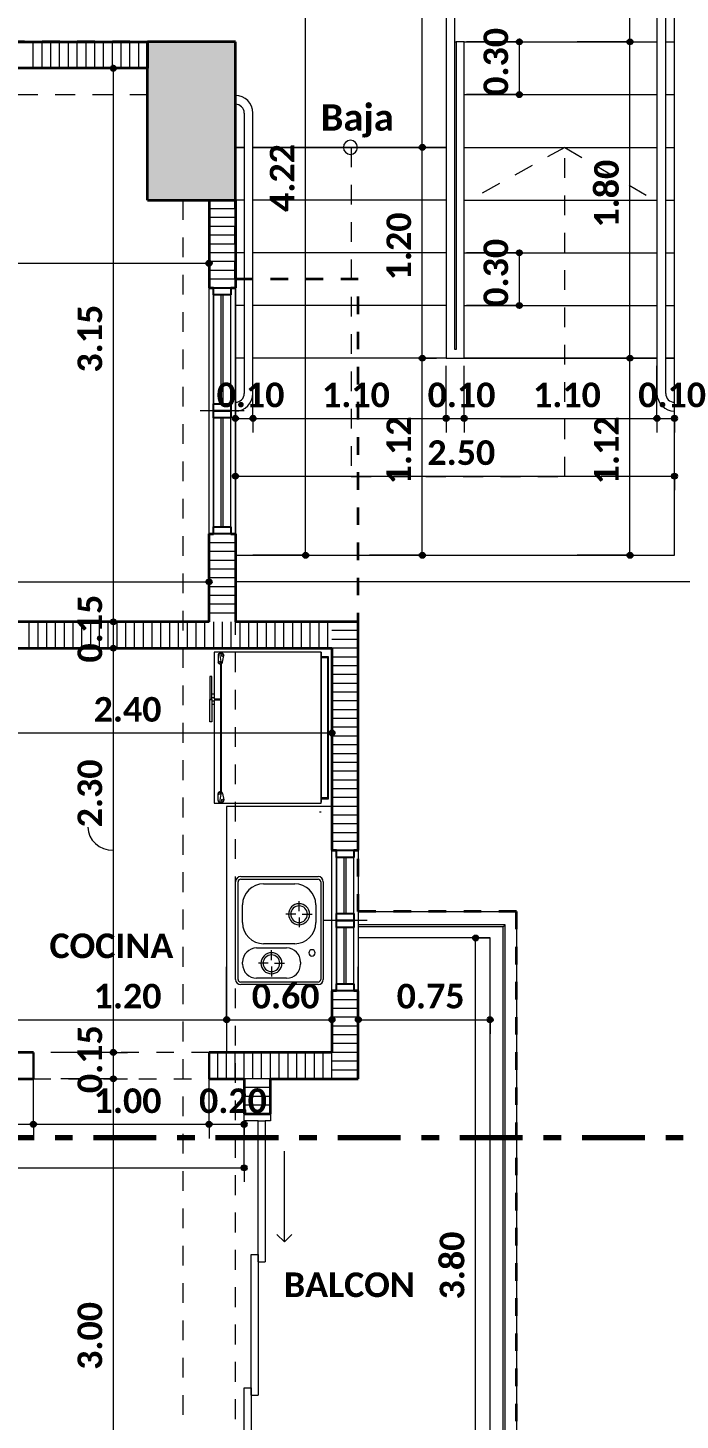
# Model space of a CAD drawing. Header units: metres. Extents: x -144 to 1000, y -717 to 29.
# Drawn here: x 519.8 to 523.51, y -556.22 to -548.3 of the extents above; entities that cross this region are included whole.
import ezdxf

# ---------------------------------------------------------------- set-up
doc = ezdxf.new("R2010")
doc.units = ezdxf.units.M
for name, pattern in [('Basculante', [0.11625, 0.075, -0.04125]), ('basculante modificado', [0.18, 0.1125, -0.0675]), ('Dash Dot 3_16_', [0.595313, 0.357187, -0.119063, 0, -0.119063])]:
    doc.linetypes.add(name, pattern=pattern)
doc.layers.get('0').update_dxf_attribs({"color": 1})
for name, color, linetype, lineweight in [('A-ANNO-DIMS', 1, 'Continuous', 9), ('A-DETL', 1, 'Continuous', 9), ('A-DETL-GENF', 1, 'Continuous', 9), ('A-DETL-MEDM', 1, 'Continuous', 30), ('A-DETL-THIN', 1, 'Continuous', 9), ('A-DOOR', 1, 'Continuous', 9), ('A-DOOR-FRAM', 1, 'Continuous', 9), ('A-FLOR', 2, 'Continuous', 9), ('A-FLOR-HRAL', 1, 'Continuous', 9), ('A-GLAZ', 1, 'Continuous', 9), ('A-WALL', 4, 'Continuous', 9), ('G-ANNO-SYMB', 1, 'Continuous', 9), ('G-ANNO-TEXT', 2, 'Continuous', 9), ('I-FURN', 2, 'Continuous', 9), ('P-SANR-FIXT', 1, 'Continuous', 9), ('S-COLS', 7, 'Continuous', 9), ('S-STRS', 1, 'Continuous', 9)]:
    doc.layers.add(name, color=color, linetype=linetype, lineweight=lineweight)
doc.layers.add('A-WALL-PATT', color=7, linetype='Continuous', lineweight=35, true_color=0x9c9c9c)
doc.styles.add('Calibri_B_1', font='calibrib.ttf', dxfattribs={"height": 0.135})
doc.styles.add('Calibri_B_3', font='calibrib.ttf', dxfattribs={"height": 0.15})
doc.styles.add('Calibri_B_5', font='calibrib.ttf', dxfattribs={"height": 0.66})

# ---------------------------------------------------------------- blocks, each defined once
blk = doc.blocks.new('I')
at = {"layer": 'A-ANNO-DIMS', "lineweight": 25}
h = blk.add_hatch(color=256, dxfattribs=at)
edge = h.paths.add_edge_path()
edge.add_arc((518.8272, -486.71), 0.015, 0, 360)
h = blk.add_hatch(color=256, dxfattribs=at)
edge = h.paths.add_edge_path()
edge.add_arc((519.4568, -486.71), 0.015, 0, 360)
h = blk.add_hatch(color=256, dxfattribs=at)
edge = h.paths.add_edge_path()
edge.add_arc((519.4568, -486.71), 0.015, 0, 360)
h = blk.add_hatch(color=256, dxfattribs=at)
edge = h.paths.add_edge_path()
edge.add_arc((516.5162, -486.8602), 0.015, 0, 360)
h = blk.add_hatch(color=256, dxfattribs=at)
edge = h.paths.add_edge_path()
edge.add_arc((518.8272, -487.01), 0.015, 0, 360)
h = blk.add_hatch(color=256, dxfattribs=at)
edge = h.paths.add_edge_path()
edge.add_arc((518.2747, -487.31), 0.015, 0, 360)
h = blk.add_hatch(color=256, dxfattribs=at)
edge = h.paths.add_edge_path()
edge.add_arc((518.2747, -487.31), 0.015, 0, 360)
h = blk.add_hatch(color=256, dxfattribs=at)
edge = h.paths.add_edge_path()
edge.add_arc((518.8272, -487.91), 0.015, 0, 360)
h = blk.add_hatch(color=256, dxfattribs=at)
edge = h.paths.add_edge_path()
edge.add_arc((517.0607, -487.9699), 0.015, 0, 360)
h = blk.add_hatch(color=256, dxfattribs=at)
edge = h.paths.add_edge_path()
edge.add_arc((518.8272, -488.21), 0.015, 0, 360)
h = blk.add_hatch(color=256, dxfattribs=at)
edge = h.paths.add_edge_path()
edge.add_arc((518.2747, -488.51), 0.015, 0, 360)
h = blk.add_hatch(color=256, dxfattribs=at)
edge = h.paths.add_edge_path()
edge.add_arc((518.2747, -488.51), 0.015, 0, 360)
h = blk.add_hatch(color=256, dxfattribs=at)
edge = h.paths.add_edge_path()
edge.add_arc((519.4568, -488.51), 0.015, 0, 360)
h = blk.add_hatch(color=256, dxfattribs=at)
edge = h.paths.add_edge_path()
edge.add_arc((519.4568, -488.51), 0.015, 0, 360)
h = blk.add_hatch(color=256, dxfattribs=at)
edge = h.paths.add_edge_path()
edge.add_arc((517.2107, -488.8525), 0.015, 0, 360)
h = blk.add_hatch(color=256, dxfattribs=at)
edge = h.paths.add_edge_path()
edge.add_arc((517.3108, -488.8525), 0.015, 0, 360)
h = blk.add_hatch(color=256, dxfattribs=at)
edge = h.paths.add_edge_path()
edge.add_arc((517.3108, -488.8525), 0.015, 0, 360)
h = blk.add_hatch(color=256, dxfattribs=at)
edge = h.paths.add_edge_path()
edge.add_arc((518.4107, -488.8525), 0.015, 0, 360)
h = blk.add_hatch(color=256, dxfattribs=at)
edge = h.paths.add_edge_path()
edge.add_arc((518.4107, -488.8525), 0.015, 0, 360)
h = blk.add_hatch(color=256, dxfattribs=at)
edge = h.paths.add_edge_path()
edge.add_arc((518.5132, -488.8525), 0.015, 0, 360)
h = blk.add_hatch(color=256, dxfattribs=at)
edge = h.paths.add_edge_path()
edge.add_arc((518.5132, -488.8525), 0.015, 0, 360)
h = blk.add_hatch(color=256, dxfattribs=at)
edge = h.paths.add_edge_path()
edge.add_arc((519.6106, -488.8525), 0.015, 0, 360)
h = blk.add_hatch(color=256, dxfattribs=at)
edge = h.paths.add_edge_path()
edge.add_arc((519.6106, -488.8525), 0.015, 0, 360)
h = blk.add_hatch(color=256, dxfattribs=at)
edge = h.paths.add_edge_path()
edge.add_arc((519.7106, -488.8525), 0.015, 0, 360)
h = blk.add_hatch(color=256, dxfattribs=at)
edge = h.paths.add_edge_path()
edge.add_arc((517.2107, -489.1812), 0.015, 0, 360)
h = blk.add_hatch(color=256, dxfattribs=at)
edge = h.paths.add_edge_path()
edge.add_arc((519.7106, -489.1812), 0.015, 0, 360)
h = blk.add_hatch(color=256, dxfattribs=at)
edge = h.paths.add_edge_path()
edge.add_arc((517.6107, -489.6314), 0.015, 0, 360)
h = blk.add_hatch(color=256, dxfattribs=at)
edge = h.paths.add_edge_path()
edge.add_arc((518.2747, -489.6314), 0.015, 0, 360)
h = blk.add_hatch(color=256, dxfattribs=at)
edge = h.paths.add_edge_path()
edge.add_arc((519.4568, -489.6314), 0.015, 0, 360)
h = blk.add_hatch(color=256, dxfattribs=at)
edge = h.paths.add_edge_path()
edge.add_arc((517.0607, -489.7823), 0.015, 0, 360)
h = blk.add_hatch(color=256, dxfattribs=at)
edge = h.paths.add_edge_path()
edge.add_arc((516.5162, -490.01), 0.015, 0, 360)
h = blk.add_hatch(color=256, dxfattribs=at)
edge = h.paths.add_edge_path()
edge.add_arc((516.5162, -490.01), 0.015, 0, 360)
h = blk.add_hatch(color=256, dxfattribs=at)
edge = h.paths.add_edge_path()
edge.add_arc((516.5162, -490.16), 0.015, 0, 360)
h = blk.add_hatch(color=256, dxfattribs=at)
edge = h.paths.add_edge_path()
edge.add_arc((516.5162, -490.16), 0.015, 0, 360)
h = blk.add_hatch(color=256, dxfattribs=at)
edge = h.paths.add_edge_path()
edge.add_arc((517.7606, -490.642), 0.015, 0, 360)
h = blk.add_hatch(color=256, dxfattribs=at)
edge = h.paths.add_edge_path()
edge.add_arc((518.5778, -491.8089), 0.015, 0, 360)
h = blk.add_hatch(color=256, dxfattribs=at)
edge = h.paths.add_edge_path()
edge.add_arc((517.1607, -492.2737), 0.015, 0, 360)
h = blk.add_hatch(color=256, dxfattribs=at)
edge = h.paths.add_edge_path()
edge.add_arc((517.1607, -492.2737), 0.015, 0, 360)
h = blk.add_hatch(color=256, dxfattribs=at)
edge = h.paths.add_edge_path()
edge.add_arc((517.7606, -492.2737), 0.015, 0, 360)
h = blk.add_hatch(color=256, dxfattribs=at)
edge = h.paths.add_edge_path()
edge.add_arc((517.9106, -492.2737), 0.015, 0, 360)
h = blk.add_hatch(color=256, dxfattribs=at)
edge = h.paths.add_edge_path()
edge.add_arc((518.6608, -492.2737), 0.015, 0, 360)
h = blk.add_hatch(color=256, dxfattribs=at)
edge = h.paths.add_edge_path()
edge.add_arc((516.5162, -492.46), 0.015, 0, 360)
h = blk.add_hatch(color=256, dxfattribs=at)
edge = h.paths.add_edge_path()
edge.add_arc((516.5162, -492.46), 0.015, 0, 360)
h = blk.add_hatch(color=256, dxfattribs=at)
edge = h.paths.add_edge_path()
edge.add_arc((516.5162, -492.61), 0.015, 0, 360)
h = blk.add_hatch(color=256, dxfattribs=at)
edge = h.paths.add_edge_path()
edge.add_arc((516.5162, -492.61), 0.015, 0, 360)
h = blk.add_hatch(color=256, dxfattribs=at)
edge = h.paths.add_edge_path()
edge.add_arc((516.0607, -492.8689), 0.015, 0, 360)
h = blk.add_hatch(color=256, dxfattribs=at)
edge = h.paths.add_edge_path()
edge.add_arc((516.0607, -492.8689), 0.015, 0, 360)
h = blk.add_hatch(color=256, dxfattribs=at)
edge = h.paths.add_edge_path()
edge.add_arc((517.0607, -492.8689), 0.015, 0, 360)
h = blk.add_hatch(color=256, dxfattribs=at)
edge = h.paths.add_edge_path()
edge.add_arc((517.0607, -492.8689), 0.015, 0, 360)
h = blk.add_hatch(color=256, dxfattribs=at)
edge = h.paths.add_edge_path()
edge.add_arc((517.2608, -492.8689), 0.015, 0, 360)
h = blk.add_hatch(color=256, dxfattribs=at)
edge = h.paths.add_edge_path()
edge.add_arc((517.2608, -493.1167), 0.015, 0, 360)
at = {"layer": 'S-COLS', "true_color": 0x5b5b5b}
h = blk.add_hatch(color=251, dxfattribs=at)
h.paths.add_polyline_path([(498.9107, -506.46), (499.4107, -506.46), (499.4107, -505.56), (498.9107, -505.56), (498.9107, -506.3874)])
h.paths.add_polyline_path([(516.7105, -506.46), (517.2105, -506.46), (517.2105, -505.56), (516.7105, -505.56), (516.7105, -506.4599)])
h.paths.add_polyline_path([(506.7607, -506.4599), (507.1107, -506.4599), (507.1107, -505.5599), (506.6107, -505.5599), (506.6107, -506.4599)])
h.paths.add_polyline_path([(499.1855, -498.7599), (499.4106, -498.7599), (499.4106, -498.06), (498.9106, -498.06), (498.9106, -498.7599)])
h.paths.add_polyline_path([(517.2108, -498.7599), (517.2108, -498.06), (516.8108, -498.06), (516.8108, -498.7599), (517.0242, -498.7599)])
h.paths.add_polyline_path([(504.8107, -498.7599), (504.8103, -498.26), (503.1105, -498.26), (503.1105, -496.11), (504.8108, -496.11), (504.8103, -495.61), (502.8105, -495.6101), (502.8106, -498.7599), (504.8103, -498.7599)])
h.paths.add_polyline_path([(513.4108, -498.7599), (513.4106, -495.6099), (512.9108, -495.61), (512.9108, -498.7599), (513.4107, -498.7599)])
h.paths.add_polyline_path([(507.1107, -498.7599), (507.1107, -497.8599), (506.6107, -497.8599), (506.6107, -498.7599), (506.7617, -498.7599)])
h.paths.add_polyline_path([(506.6108, -496.51), (507.1108, -496.51), (507.1108, -495.61), (506.6108, -495.61), (506.6108, -496.11)])
h.paths.add_polyline_path([(499.1855, -496.31), (499.4105, -496.31), (499.4105, -495.6089), (498.9105, -495.61), (498.9105, -496.31)])
h.paths.add_polyline_path([(517.0864, -496.31), (517.2108, -496.31), (517.2108, -495.6089), (516.8108, -495.6089), (516.8108, -496.31), (517.0364, -496.31)])
h.paths.add_polyline_path([(516.7107, -487.61), (517.2107, -487.61), (517.2107, -486.7102), (516.7107, -486.7102), (516.7107, -486.7314)])
h.paths.add_polyline_path([(506.7617, -487.61), (507.1107, -487.61), (507.1107, -486.71), (506.6107, -486.71), (506.6107, -487.61), (506.6857, -487.61)])
h.paths.add_polyline_path([(499.92, -487.01), (500.0107, -487.01), (500.0107, -486.51), (499.1107, -486.51), (499.1107, -487.01), (499.8386, -487.01)])
at = {"layer": 'A-ANNO-DIMS'}
for p, q in [((517.6107, -489.6314), (517.6107, -485.41)), ((518.2747, -487.31), (518.2747, -485.41)), ((519.4568, -486.71), (519.4568, -485.41)), ((518.8272, -486.71), (518.5272, -486.71)), ((518.8272, -487.01), (518.8272, -486.71)), ((518.8272, -486.71), (518.9072, -486.71)), ((519.4568, -486.71), (519.1568, -486.71)), ((519.4568, -486.71), (519.1568, -486.71)), ((519.4568, -488.51), (519.4568, -486.71)), ((519.4568, -486.71), (519.5368, -486.71)), ((519.4568, -486.71), (519.5368, -486.71)), ((516.5162, -486.8602), (516.2162, -486.8602)), ((516.5162, -490.01), (516.5162, -486.8602)), ((516.5162, -486.8602), (516.5962, -486.8602)), ((518.8272, -487.01), (518.5272, -487.01)), ((518.8272, -487.01), (518.9072, -487.01)), ((518.2747, -487.31), (517.9747, -487.31)), ((518.2747, -487.31), (517.9747, -487.31)), ((518.2747, -488.51), (518.2747, -487.31)), ((518.2747, -487.31), (518.3547, -487.31)), ((518.2747, -487.31), (518.3547, -487.31)), ((517.0607, -487.9699), (517.0607, -487.6699)), ((518.8272, -487.91), (518.5272, -487.91)), ((518.8272, -488.21), (518.8272, -487.91)), ((518.8272, -487.91), (518.9072, -487.91)), ((512.8605, -487.9699), (517.0607, -487.9699)), ((517.0607, -487.9699), (517.0607, -488.0499)), ((518.8272, -488.21), (518.5272, -488.21)), ((518.8272, -488.21), (518.9072, -488.21)), ((517.2107, -488.8525), (517.2107, -488.5525)), ((517.3108, -488.8525), (517.3108, -488.5525)), ((517.3108, -488.8525), (517.3108, -488.5525)), ((518.2747, -488.51), (517.9747, -488.51)), ((518.2747, -488.51), (517.9747, -488.51)), ((518.2747, -489.6314), (518.2747, -488.51)), ((518.2747, -488.51), (518.3547, -488.51)), ((518.2747, -488.51), (518.3547, -488.51)), ((518.4107, -488.8525), (518.4107, -488.5525)), ((518.4107, -488.8525), (518.4107, -488.5525)), ((518.5132, -488.8525), (518.5132, -488.5525)), ((518.5132, -488.8525), (518.5132, -488.5525)), ((519.4568, -488.51), (519.1568, -488.51)), ((519.4568, -488.51), (519.1568, -488.51)), ((519.4568, -489.6314), (519.4568, -488.51)), ((519.4568, -488.51), (519.5368, -488.51)), ((519.4568, -488.51), (519.5368, -488.51)), ((519.6106, -488.8525), (519.6106, -488.5525)), ((519.6106, -488.8525), (519.6106, -488.5525)), ((519.7106, -488.8525), (519.7106, -488.5525)), ((517.2107, -488.8525), (517.3108, -488.8525)), ((517.2107, -488.8525), (517.2107, -488.9325)), ((517.2107, -489.1812), (517.2107, -488.8812)), ((517.3108, -488.8525), (517.3108, -488.9325)), ((517.3108, -488.8525), (518.4107, -488.8525)), ((517.3108, -488.8525), (517.3108, -488.9325)), ((518.4107, -488.8525), (518.4107, -488.9325)), ((518.4107, -488.8525), (518.5132, -488.8525)), ((518.4107, -488.8525), (518.4107, -488.9325)), ((518.5132, -488.8525), (518.5132, -488.9325)), ((518.5132, -488.8525), (519.6106, -488.8525)), ((518.5132, -488.8525), (518.5132, -488.9325)), ((519.6106, -488.8525), (519.6106, -488.9325)), ((519.6106, -488.8525), (519.7106, -488.8525)), ((519.6106, -488.8525), (519.6106, -488.9325)), ((519.7106, -488.8525), (519.7106, -488.9325)), ((519.7106, -489.1812), (519.7106, -488.8812)), ((517.2107, -489.1812), (519.7106, -489.1812)), ((517.2107, -489.1812), (517.2107, -489.2612)), ((519.7106, -489.1812), (519.7106, -489.2612)), ((517.0607, -489.7823), (517.0607, -489.4823)), ((517.6107, -489.6314), (517.3107, -489.6314)), ((517.6107, -489.6314), (517.6907, -489.6314)), ((518.2747, -489.6314), (517.9747, -489.6314)), ((518.2747, -489.6314), (518.3547, -489.6314)), ((519.4568, -489.6314), (519.1568, -489.6314)), ((519.4568, -489.6314), (519.5368, -489.6314)), ((513.8455, -489.7823), (517.0607, -489.7823)), ((517.0607, -489.7823), (517.0607, -489.8623)), ((516.5162, -490.01), (516.2162, -490.01)), ((516.5162, -490.01), (516.2162, -490.01)), ((516.5162, -490.16), (516.5162, -490.01)), ((516.5162, -490.01), (516.5962, -490.01)), ((516.5162, -490.01), (516.5962, -490.01)), ((516.5162, -490.16), (516.2162, -490.16)), ((516.5162, -490.16), (516.2162, -490.16)), ((516.5162, -492.46), (516.5162, -490.16)), ((516.5162, -490.16), (516.5962, -490.16)), ((516.5162, -490.16), (516.5962, -490.16)), ((517.7606, -490.642), (517.7606, -490.342)), ((515.3607, -490.642), (517.7606, -490.642)), ((517.7606, -490.642), (517.7606, -490.722)), ((518.5778, -491.8089), (518.2778, -491.8089)), ((518.5778, -495.6089), (518.5778, -491.8089)), ((518.5778, -491.8089), (518.6578, -491.8089)), ((517.1607, -492.2737), (517.1607, -491.9737)), ((517.1607, -492.2737), (517.1607, -491.9737)), ((517.7606, -492.2737), (517.7606, -491.9737)), ((517.9106, -492.2737), (517.9106, -491.9737)), ((518.6608, -492.2737), (518.6608, -491.9737)), ((515.9607, -492.2737), (517.1607, -492.2737)), ((517.1607, -492.2737), (517.1607, -492.3537)), ((517.1607, -492.2737), (517.7606, -492.2737)), ((517.1607, -492.2737), (517.1607, -492.3537)), ((517.7606, -492.2737), (517.7606, -492.3537)), ((517.9106, -492.2737), (518.6608, -492.2737)), ((517.9106, -492.2737), (517.9106, -492.3537)), ((518.6608, -492.2737), (518.6608, -492.3537)), ((516.5162, -492.46), (516.2162, -492.46)), ((516.5162, -492.46), (516.2162, -492.46)), ((516.5162, -492.61), (516.5162, -492.46)), ((516.5162, -492.46), (516.5962, -492.46)), ((516.5162, -492.46), (516.5962, -492.46)), ((516.0607, -492.8689), (516.0607, -492.5689)), ((516.0607, -492.8689), (516.0607, -492.5689)), ((516.5162, -492.61), (516.2162, -492.61)), ((516.5162, -492.61), (516.2162, -492.61)), ((516.5162, -495.6089), (516.5162, -492.61)), ((516.5162, -492.61), (516.5962, -492.61)), ((516.5162, -492.61), (516.5962, -492.61)), ((517.0607, -492.8689), (517.0607, -492.5689)), ((517.0607, -492.8689), (517.0607, -492.5689)), ((517.2608, -492.8689), (517.2608, -492.5689)), ((517.2608, -493.1167), (517.2608, -492.8167)), ((513.9605, -492.8689), (516.0607, -492.8689)), ((516.0607, -492.8689), (516.0607, -492.9489)), ((516.0607, -492.8689), (517.0607, -492.8689)), ((516.0607, -492.8689), (516.0607, -492.9489)), ((517.0607, -492.8689), (517.0607, -492.9489)), ((517.0607, -492.8689), (517.2608, -492.8689)), ((517.0607, -492.8689), (517.0607, -492.9489)), ((517.2608, -492.8689), (517.2608, -492.9489)), ((510.4107, -493.1167), (517.2608, -493.1167)), ((517.2608, -493.1167), (517.2608, -493.1967))]:
    blk.add_line(p, q, dxfattribs=at)
at = {"layer": 'A-ANNO-DIMS', "lineweight": 25}
for centre in [(518.8272, -486.71), (519.4568, -486.71), (519.4568, -486.71), (516.5162, -486.8602), (518.8272, -487.01), (518.2747, -487.31), (518.2747, -487.31), (518.8272, -487.91), (517.0607, -487.9699), (518.8272, -488.21), (518.2747, -488.51), (518.2747, -488.51), (519.4568, -488.51), (519.4568, -488.51), (517.2107, -488.8525), (517.3108, -488.8525), (517.3108, -488.8525), (518.4107, -488.8525), (518.4107, -488.8525), (518.5132, -488.8525), (518.5132, -488.8525), (519.6106, -488.8525), (519.6106, -488.8525), (519.7106, -488.8525), (517.2107, -489.1812), (519.7106, -489.1812), (517.6107, -489.6314), (518.2747, -489.6314), (519.4568, -489.6314), (517.0607, -489.7823), (516.5162, -490.01), (516.5162, -490.01), (516.5162, -490.16), (516.5162, -490.16), (517.7606, -490.642), (518.5778, -491.8089), (517.1607, -492.2737), (517.1607, -492.2737), (517.7606, -492.2737), (517.9106, -492.2737), (518.6608, -492.2737), (516.5162, -492.46), (516.5162, -492.46), (516.5162, -492.61), (516.5162, -492.61), (516.0607, -492.8689), (516.0607, -492.8689), (517.0607, -492.8689), (517.0607, -492.8689), (517.2608, -492.8689), (517.2608, -493.1167)]:
    blk.add_circle(centre, 0.015, dxfattribs=at)
at = {"layer": 'A-ANNO-DIMS'}
blk.add_ellipse((516.5162, -491.1791), major_axis=(0.1451, 0), ratio=0.901684, start_param=3.141593, end_param=4.712389, dxfattribs=at)
at = {"layer": 'A-DETL', "color": 7, "linetype": 'Basculante', "lineweight": 35}
for p, q in [((517.2107, -486.7102), (513.8607, -486.7102)), ((517.2107, -488.06), (517.2107, -486.71)), ((517.9106, -488.06), (517.2107, -488.06)), ((517.9106, -491.6589), (517.9106, -488.06)), ((518.8108, -491.6589), (517.9106, -491.6589)), ((518.8108, -495.7589), (518.8108, -491.6589))]:
    blk.add_line(p, q, dxfattribs=at)
at = {"layer": 'A-DETL', "color": 7, "linetype": 'basculante modificado'}
for p, q in [((516.7107, -486.71), (514.9607, -486.71)), ((509.8106, -487.01), (516.7107, -487.01)), ((517.8707, -487.31), (517.8707, -489.1833)), ((519.0857, -487.31), (518.5457, -487.61)), ((519.0857, -489.1833), (519.0857, -487.31)), ((519.0857, -487.31), (519.5956, -487.6102)), ((516.9107, -487.61), (516.9107, -495.6089)), ((517.2107, -495.6089), (517.2107, -487.61)), ((517.8707, -489.1833), (519.0857, -489.1833))]:
    blk.add_line(p, q, dxfattribs=at)
at = {"layer": 'A-DETL', "color": 253, "true_color": 0xb6b6b6}
blk.add_line((517.9106, -491.11), (517.9106, -491.21), dxfattribs=at)
blk.add_line((517.9106, -491.11), (517.9106, -491.21), dxfattribs=at)
at = {"layer": 'A-DETL-GENF', "lineweight": 25}
for p, q in [((517.0857, -488.15), (517.0857, -488.11)), ((517.0857, -488.11), (517.1857, -488.11)), ((517.1857, -488.15), (517.0857, -488.15)), ((517.1857, -488.11), (517.1857, -488.15)), ((517.0857, -488.81), (517.0857, -488.77)), ((517.0857, -488.77), (517.1857, -488.77)), ((517.1857, -488.81), (517.0857, -488.81)), ((517.0857, -488.85), (517.0857, -488.81)), ((517.0857, -488.81), (517.1857, -488.81)), ((517.1857, -488.77), (517.1857, -488.81)), ((517.1857, -488.81), (517.1857, -488.85)), ((517.1857, -488.85), (517.0857, -488.85)), ((517.0857, -489.51), (517.0857, -489.47)), ((517.0857, -489.47), (517.1857, -489.47)), ((517.1857, -489.51), (517.0857, -489.51)), ((517.1857, -489.47), (517.1857, -489.51)), ((517.7856, -491.35), (517.7856, -491.31)), ((517.7856, -491.31), (517.8856, -491.31)), ((517.8856, -491.31), (517.8856, -491.35)), ((517.8856, -491.35), (517.7856, -491.35)), ((517.7856, -491.71), (517.7856, -491.67)), ((517.7856, -491.67), (517.8856, -491.67)), ((517.8856, -491.71), (517.7856, -491.71)), ((517.7856, -491.75), (517.7856, -491.71)), ((517.7856, -491.71), (517.8856, -491.71)), ((517.8856, -491.67), (517.8856, -491.71)), ((517.8856, -491.71), (517.8856, -491.75)), ((517.8856, -491.75), (517.7856, -491.75)), ((517.7856, -492.11), (517.7856, -492.07)), ((517.7856, -492.07), (517.8856, -492.07)), ((517.8856, -492.11), (517.7856, -492.11)), ((517.8856, -492.07), (517.8856, -492.11))]:
    blk.add_line(p, q, dxfattribs=at)
at = {"layer": 'A-DETL-GENF'}
for p, q in [((517.0857, -488.77), (517.0857, -488.15)), ((517.1307, -488.77), (517.1307, -488.15)), ((517.1407, -488.77), (517.1407, -488.15)), ((517.1857, -488.77), (517.1857, -488.15)), ((517.0857, -489.47), (517.0857, -488.85)), ((517.1307, -489.47), (517.1307, -488.85)), ((517.1407, -489.47), (517.1407, -488.85)), ((517.1857, -489.47), (517.1857, -488.85)), ((517.7856, -491.67), (517.7856, -491.35)), ((517.8306, -491.67), (517.8306, -491.35)), ((517.8406, -491.67), (517.8406, -491.35)), ((517.8856, -491.67), (517.8856, -491.35)), ((517.7856, -492.07), (517.7856, -491.75)), ((517.8306, -492.07), (517.8306, -491.75)), ((517.8406, -492.07), (517.8406, -491.75)), ((517.8856, -492.07), (517.8856, -491.75))]:
    blk.add_line(p, q, dxfattribs=at)
at = {"layer": 'A-DETL-GENF', "linetype": 'Basculante'}
for p, q in [((517.0607, -492.46), (516.0607, -492.46)), ((516.0607, -492.61), (517.0607, -492.61))]:
    blk.add_line(p, q, dxfattribs=at)
at = {"layer": 'A-DETL-MEDM'}
for p, q in [((516.0607, -492.46), (516.0607, -492.61)), ((517.0607, -492.61), (517.0607, -492.46))]:
    blk.add_line(p, q, dxfattribs=at)
at = {"layer": 'A-DETL-THIN'}
for p, q in [((518.4107, -485.41), (518.4107, -488.5104)), ((518.4595, -488.4604), (518.4595, -485.41)), ((519.6106, -486.5098), (519.6106, -488.7106)), ((519.6606, -488.7106), (519.6606, -486.5098)), ((518.5132, -486.71), (518.4682, -486.71)), ((518.4682, -486.71), (518.4682, -488.4604)), ((518.5132, -488.5104), (518.5132, -486.71)), ((517.2108, -487.0148), (517.2108, -487.0648)), ((517.2608, -487.1148), (517.2608, -488.7106)), ((517.3108, -488.7106), (517.3108, -487.1148)), ((518.4682, -488.4604), (518.4595, -488.4604)), ((518.4107, -488.5104), (518.5132, -488.5104)), ((517.2108, -488.7606), (517.2108, -488.8106)), ((519.7106, -488.8106), (519.7106, -488.7606))]:
    blk.add_line(p, q, dxfattribs=at)
for centre, radius, start, end in [((517.2108, -487.1148), 0.1, 360, 90), ((517.2108, -487.1148), 0.05, 0, 90), ((517.8657, -487.31), 0.04, 90, 270), ((517.8657, -487.31), 0.04, 270, 90), ((517.2108, -488.7106), 0.05, 270, 0), ((517.2108, -488.7106), 0.1, 270, 360), ((519.7106, -488.7106), 0.1, 180, 270), ((519.7106, -488.7106), 0.05, 180, 270)]:
    blk.add_arc(centre, radius, start, end, dxfattribs=at)
at = {"layer": 'A-DOOR'}
for q in [(517.4895, -493.021), (517.447, -493.4953), (517.5319, -493.4953)]:
    blk.add_line((517.4895, -493.5377), q, dxfattribs=at)
at = {"layer": 'A-DOOR-FRAM'}
for p, q in [((517.2608, -492.85), (517.2608, -492.81)), ((517.3408, -492.85), (517.2608, -492.85)), ((517.4108, -492.85), (517.3808, -492.85)), ((517.4108, -492.81), (517.4108, -492.85))]:
    blk.add_line(p, q, dxfattribs=at)
at = {"layer": 'A-DOOR-FRAM', "lineweight": 5}
for p, q in [((517.3408, -493.6508), (517.3408, -492.85)), ((517.3408, -492.85), (517.3808, -492.85)), ((517.3808, -492.85), (517.3808, -493.6508)), ((517.3008, -494.41), (517.3008, -493.6091)), ((517.3008, -493.6091), (517.3408, -493.6091)), ((517.3408, -493.6091), (517.3408, -494.41)), ((517.3408, -493.6508), (517.3808, -493.6508)), ((517.2608, -495.17), (517.2608, -494.3691)), ((517.2608, -494.3691), (517.3008, -494.3691)), ((517.3008, -494.3691), (517.3008, -495.17)), ((517.3008, -494.41), (517.3408, -494.41))]:
    blk.add_line(p, q, dxfattribs=at)
at = {"layer": 'A-FLOR'}
for p, q in [((517.2108, -487.0148), (517.2108, -486.7102)), ((517.2108, -488.7606), (517.2108, -487.0648)), ((517.2108, -487.31), (517.2608, -487.31)), ((517.3108, -487.31), (518.4107, -487.31)), ((519.6106, -488.51), (518.5132, -488.51)), ((519.7106, -488.51), (519.6606, -488.51)), ((517.2108, -489.6314), (517.2108, -488.8106)), ((517.2108, -490.01), (517.2108, -489.7814)), ((517.7606, -491.06), (517.1607, -491.06)), ((517.1607, -491.06), (517.1607, -492.46))]:
    blk.add_line(p, q, dxfattribs=at)
at = {"layer": 'A-FLOR-HRAL'}
for p, q in [((518.7468, -491.734), (517.9106, -491.734)), ((518.7348, -491.746), (518.7468, -491.734)), ((518.7468, -495.6849), (518.7468, -491.734)), ((518.7348, -491.746), (517.9106, -491.746)), ((518.7348, -495.6729), (518.7348, -491.746))]:
    blk.add_line(p, q, dxfattribs=at)
at = {"layer": 'A-GLAZ'}
for p, q in [((517.0857, -488.11), (517.1857, -488.11)), ((517.0857, -488.11), (517.0857, -488.81)), ((517.1857, -488.81), (517.1857, -488.11)), ((517.2108, -488.81), (517.0107, -488.81)), ((517.0857, -488.81), (517.1857, -488.81)), ((517.0857, -488.81), (517.1857, -488.81)), ((517.0857, -488.81), (517.0857, -489.51)), ((517.1857, -489.51), (517.1857, -488.81)), ((517.2607, -488.81), (517.2158, -488.81)), ((517.0857, -489.51), (517.1857, -489.51)), ((517.7856, -491.31), (517.8856, -491.31)), ((517.7856, -491.31), (517.7856, -491.71)), ((517.8856, -491.71), (517.8856, -491.31)), ((517.9606, -491.71), (517.7106, -491.71)), ((517.7856, -491.71), (517.8856, -491.71)), ((517.7856, -491.71), (517.8856, -491.71)), ((517.7856, -491.71), (517.7856, -492.11)), ((517.8856, -492.11), (517.8856, -491.71)), ((517.7856, -492.11), (517.8856, -492.11))]:
    blk.add_line(p, q, dxfattribs=at)
at = {"layer": 'A-WALL'}
for p, q in [((519.7106, -488.7606), (519.7106, -486.4598)), ((517.0607, -489.51), (517.0607, -488.11)), ((517.2107, -488.11), (517.2107, -489.51)), ((519.7106, -489.6314), (519.7106, -488.8106)), ((517.2107, -489.6314), (519.7106, -489.6314)), ((519.8606, -489.7814), (517.2107, -489.7814)), ((517.7606, -492.11), (517.7606, -491.31)), ((517.9106, -491.31), (517.9106, -492.11)), ((517.9106, -491.6589), (518.8108, -491.6589)), ((518.8108, -491.6589), (518.8108, -495.7589)), ((518.6608, -491.8089), (517.9106, -491.8089)), ((518.6608, -495.6089), (518.6608, -491.8089))]:
    blk.add_line(p, q, dxfattribs=at)
at = {"layer": 'A-WALL', "lineweight": 35}
for p, q in [((511.0605, -486.7102), (516.7107, -486.7102)), ((516.7107, -486.7102), (516.7107, -486.8602)), ((516.7107, -486.8602), (512.8605, -486.8602)), ((517.0607, -487.61), (517.0607, -488.11)), ((517.0607, -487.61), (517.2107, -487.61)), ((517.2107, -487.61), (517.2107, -488.11)), ((517.0607, -488.11), (517.0857, -488.11)), ((517.1857, -488.11), (517.2107, -488.11)), ((517.0607, -490.01), (517.0607, -489.51)), ((517.0607, -489.51), (517.0857, -489.51)), ((517.1857, -489.51), (517.2107, -489.51)), ((517.2107, -489.51), (517.2107, -490.01)), ((517.0607, -490.01), (513.8455, -490.01)), ((517.9106, -490.01), (517.2107, -490.01)), ((517.9106, -491.31), (517.9106, -490.01)), ((515.3607, -490.16), (517.7606, -490.16)), ((517.7606, -490.16), (517.7606, -491.31)), ((517.7606, -491.31), (517.7856, -491.31)), ((517.8856, -491.31), (517.9106, -491.31)), ((517.7606, -492.11), (517.7606, -492.46)), ((517.7856, -492.11), (517.7606, -492.11)), ((517.9106, -492.11), (517.8856, -492.11)), ((517.9106, -492.61), (517.9106, -492.11)), ((516.0607, -492.46), (515.3607, -492.46)), ((517.7606, -492.46), (517.0607, -492.46)), ((513.9605, -492.61), (516.0607, -492.61)), ((517.0607, -492.61), (517.2608, -492.61)), ((517.2608, -492.61), (517.2608, -492.81)), ((517.4108, -492.81), (517.4108, -492.61)), ((517.4108, -492.61), (517.9106, -492.61)), ((517.2608, -492.81), (517.4108, -492.81))]:
    blk.add_line(p, q, dxfattribs=at)
at = {"layer": 'A-WALL-PATT', "color": 8, "lineweight": 5, "true_color": 0x727272}
for p, q in [((516.0603, -486.8602), (516.0603, -486.7102)), ((516.1103, -486.8602), (516.1103, -486.7102)), ((516.1603, -486.8602), (516.1603, -486.7102)), ((516.2103, -486.8602), (516.2103, -486.7102)), ((516.2603, -486.8602), (516.2603, -486.7102)), ((516.3103, -486.8602), (516.3103, -486.7102)), ((516.3603, -486.8602), (516.3603, -486.7102)), ((516.4103, -486.8602), (516.4103, -486.7102)), ((516.4603, -486.8602), (516.4603, -486.7102)), ((516.5103, -486.8602), (516.5103, -486.7102)), ((516.5603, -486.8602), (516.5603, -486.7102)), ((516.6103, -486.8602), (516.6103, -486.7102)), ((516.6603, -486.8602), (516.6603, -486.7102)), ((516.7103, -486.8602), (516.7103, -486.7102)), ((517.2107, -487.6101), (517.0607, -487.6101)), ((517.2107, -487.6601), (517.0607, -487.6601)), ((517.2107, -487.7101), (517.0607, -487.7101)), ((517.2107, -487.7601), (517.0607, -487.7601)), ((517.2107, -487.8101), (517.0607, -487.8101)), ((517.2107, -487.8601), (517.0607, -487.8601)), ((517.2107, -487.9101), (517.0607, -487.9101)), ((517.2107, -487.9601), (517.0607, -487.9601)), ((517.2107, -488.0101), (517.0607, -488.0101)), ((517.2107, -488.0601), (517.0607, -488.0601)), ((517.2107, -489.5101), (517.0607, -489.5101)), ((517.2107, -489.5601), (517.0607, -489.5601)), ((517.2107, -489.6101), (517.0607, -489.6101)), ((517.2107, -489.6601), (517.0607, -489.6601)), ((517.2107, -489.7101), (517.0607, -489.7101)), ((517.2107, -489.7601), (517.0607, -489.7601)), ((517.2107, -489.8101), (517.0607, -489.8101)), ((517.2107, -489.8601), (517.0607, -489.8601)), ((517.2107, -489.9101), (517.0607, -489.9101)), ((517.2107, -489.9601), (517.0607, -489.9601)), ((516.0353, -490.01), (516.0353, -490.16)), ((516.0853, -490.01), (516.0853, -490.16)), ((516.1353, -490.01), (516.1353, -490.16)), ((516.1853, -490.01), (516.1853, -490.16)), ((516.2353, -490.01), (516.2353, -490.16)), ((516.2853, -490.01), (516.2853, -490.16)), ((516.3353, -490.01), (516.3353, -490.16)), ((516.3853, -490.01), (516.3853, -490.16)), ((516.4353, -490.01), (516.4353, -490.16)), ((516.4853, -490.01), (516.4853, -490.16)), ((516.5353, -490.01), (516.5353, -490.16)), ((516.5853, -490.01), (516.5853, -490.16)), ((516.6353, -490.01), (516.6353, -490.16)), ((516.6853, -490.01), (516.6853, -490.16)), ((516.7353, -490.01), (516.7353, -490.16)), ((516.7853, -490.01), (516.7853, -490.16)), ((516.8353, -490.01), (516.8353, -490.16)), ((516.8853, -490.01), (516.8853, -490.16)), ((516.9353, -490.01), (516.9353, -490.16)), ((516.9853, -490.01), (516.9853, -490.16)), ((517.0353, -490.01), (517.0353, -490.16)), ((517.0853, -490.01), (517.0853, -490.16)), ((517.1353, -490.01), (517.1353, -490.16)), ((517.1853, -490.01), (517.1853, -490.16)), ((517.2353, -490.01), (517.2353, -490.16)), ((517.2853, -490.01), (517.2853, -490.16)), ((517.3353, -490.01), (517.3353, -490.16)), ((517.3853, -490.01), (517.3853, -490.16)), ((517.4353, -490.01), (517.4353, -490.16)), ((517.4853, -490.01), (517.4853, -490.16)), ((517.5353, -490.01), (517.5353, -490.16)), ((517.5853, -490.01), (517.5853, -490.16)), ((517.6353, -490.01), (517.6353, -490.16)), ((517.6853, -490.01), (517.6853, -490.16)), ((517.7353, -490.01), (517.7353, -490.16)), ((517.9106, -490.0101), (517.7606, -490.0101)), ((517.9106, -490.0601), (517.7606, -490.0601)), ((517.9106, -490.1101), (517.7606, -490.1101)), ((517.9106, -490.1601), (517.7606, -490.1601)), ((517.9106, -490.2101), (517.7606, -490.2101)), ((517.9106, -490.2601), (517.7606, -490.2601)), ((517.9106, -490.3101), (517.7606, -490.3101)), ((517.9106, -490.3601), (517.7606, -490.3601)), ((517.9106, -490.4101), (517.7606, -490.4101)), ((517.9106, -490.4601), (517.7606, -490.4601)), ((517.9106, -490.5101), (517.7606, -490.5101)), ((517.9106, -490.5601), (517.7606, -490.5601)), ((517.9106, -490.6101), (517.7606, -490.6101)), ((517.9106, -490.6601), (517.7606, -490.6601)), ((517.9106, -490.7101), (517.7606, -490.7101)), ((517.9106, -490.7601), (517.7606, -490.7601)), ((517.9106, -490.8101), (517.7606, -490.8101)), ((517.9106, -490.8601), (517.7606, -490.8601)), ((517.9106, -490.9101), (517.7606, -490.9101)), ((517.9106, -490.9601), (517.7606, -490.9601)), ((517.9106, -491.0101), (517.7606, -491.0101)), ((517.9106, -491.0601), (517.7606, -491.0601)), ((517.9106, -491.1101), (517.7606, -491.1101)), ((517.9106, -491.1601), (517.7606, -491.1601)), ((517.9106, -491.2101), (517.7606, -491.2101)), ((517.9106, -491.2601), (517.7606, -491.2601)), ((517.9106, -492.1101), (517.7606, -492.1101)), ((517.9106, -492.1601), (517.7606, -492.1601)), ((517.9106, -492.2101), (517.7606, -492.2101)), ((517.9106, -492.2601), (517.7606, -492.2601)), ((517.9106, -492.3101), (517.7606, -492.3101)), ((517.9106, -492.3601), (517.7606, -492.3601)), ((517.9106, -492.4101), (517.7606, -492.4101)), ((516.0603, -492.61), (516.0603, -492.46)), ((517.1103, -492.61), (517.1103, -492.46)), ((517.1603, -492.61), (517.1603, -492.46)), ((517.2103, -492.61), (517.2103, -492.46)), ((517.2603, -492.61), (517.2603, -492.46)), ((517.3103, -492.61), (517.3103, -492.46)), ((517.3603, -492.61), (517.3603, -492.46)), ((517.4103, -492.61), (517.4103, -492.46)), ((517.4603, -492.61), (517.4603, -492.46)), ((517.5103, -492.61), (517.5103, -492.46)), ((517.5603, -492.61), (517.5603, -492.46)), ((517.6103, -492.61), (517.6103, -492.46)), ((517.6603, -492.61), (517.6603, -492.46)), ((517.7103, -492.61), (517.7103, -492.46)), ((517.7603, -492.61), (517.7603, -492.46)), ((517.9106, -492.4601), (517.7606, -492.4601)), ((517.9106, -492.5101), (517.7606, -492.5101)), ((517.4108, -492.6101), (517.2608, -492.6101)), ((517.9106, -492.5601), (517.7606, -492.5601)), ((517.4108, -492.6601), (517.2608, -492.6601)), ((517.4108, -492.7101), (517.2608, -492.7101)), ((517.4108, -492.7601), (517.2608, -492.7601))]:
    blk.add_line(p, q, dxfattribs=at)
at = {"layer": 'G-ANNO-SYMB', "linetype": 'Dash Dot 3_16_', "lineweight": 70}
blk.add_line((512.2311, -492.9443), (521.716, -492.9443), dxfattribs=at)
at = {"layer": 'I-FURN'}
for p, q in [((517.0908, -490.1826), (517.0908, -490.4474)), ((517.6991, -490.1826), (517.0908, -490.1826)), ((517.1119, -490.2002), (517.1119, -490.2381)), ((517.1227, -490.1894), (517.135, -490.1894)), ((517.1316, -490.2468), (517.1227, -490.1894)), ((517.1268, -490.1826), (517.1268, -490.1894)), ((517.1316, -490.1826), (517.1316, -490.1894)), ((517.138, -490.2391), (517.1456, -490.2024)), ((517.6991, -490.1826), (517.6991, -491.0366)), ((517.6991, -491.0426), (517.6991, -490.1826)), ((517.74, -490.2086), (517.6991, -490.2086)), ((517.6991, -490.2136), (517.7351, -490.2136)), ((517.7351, -490.2136), (517.7351, -491.0122)), ((517.74, -491.0167), (517.74, -490.2086)), ((517.1252, -490.2485), (517.1299, -490.2474)), ((517.1268, -490.2482), (517.1268, -490.9776)), ((517.1316, -490.9789), (517.1316, -490.2468)), ((517.0771, -490.321), (517.0644, -490.321)), ((517.0644, -490.321), (517.0644, -490.449)), ((517.0771, -490.449), (517.0771, -490.321)), ((517.0644, -490.449), (517.0771, -490.449)), ((517.0644, -490.4514), (517.0771, -490.4514)), ((517.0644, -490.5795), (517.0644, -490.4514)), ((517.0908, -490.4207), (517.0771, -490.4207)), ((517.0771, -490.4403), (517.0908, -490.4403)), ((517.0771, -490.4514), (517.0771, -490.5795)), ((517.0771, -490.4601), (517.0908, -490.4601)), ((517.0908, -490.4474), (517.1268, -490.4474)), ((517.0908, -490.4557), (517.0908, -491.0426)), ((517.1268, -490.4557), (517.0908, -490.4557)), ((517.0908, -490.4797), (517.0771, -490.4797)), ((517.0771, -490.5795), (517.0644, -490.5795)), ((517.1119, -491.0256), (517.1119, -490.9877)), ((517.1227, -491.0364), (517.1316, -490.9789)), ((517.1252, -490.9772), (517.1299, -490.9784)), ((517.138, -490.9867), (517.1456, -491.0234)), ((517.7351, -491.0122), (517.6991, -491.0122)), ((517.6991, -491.0167), (517.74, -491.0167)), ((517.0908, -491.0426), (517.6991, -491.0426)), ((517.135, -491.0364), (517.1227, -491.0364)), ((517.1268, -491.0364), (517.1268, -491.0426)), ((517.1316, -491.0364), (517.1316, -491.0426)), ((517.6991, -491.0926), (517.6903, -491.0926))]:
    blk.add_line(p, q, dxfattribs=at)
for centre in [(517.1181, -490.2396), (517.1385, -490.2012), (517.1181, -490.9861), (517.1385, -491.0246)]:
    blk.add_circle(centre, 0.00571, dxfattribs=at)
for centre, start, end in [((517.1227, -490.2002), 90, 180), ((517.135, -490.2002), 348.29184, 90), ((517.1227, -490.2381), 180, 283.67629), ((517.1274, -490.2369), 283.67629, 348.29184), ((517.1227, -490.9877), 76.32371, 180), ((517.1227, -491.0256), 180, 270), ((517.1274, -490.9889), 11.70816, 76.32371), ((517.135, -491.0256), 270, 11.70816)]:
    blk.add_arc(centre, 0.0108, start, end, dxfattribs=at)
at = {"layer": 'P-SANR-FIXT'}
for p, q in [((517.2112, -492.0444), (517.2112, -491.4894)), ((517.2262, -492.0444), (517.2262, -491.4894)), ((517.2412, -491.4594), (517.6812, -491.4594)), ((517.2412, -491.4744), (517.6812, -491.4744)), ((517.3716, -491.5005), (517.5484, -491.5005)), ((517.6962, -491.4894), (517.6962, -492.0444)), ((517.7112, -491.4894), (517.7112, -492.0444)), ((517.2516, -491.7215), (517.2516, -491.6205)), ((517.5732, -491.6555), (517.5732, -491.5991)), ((517.6684, -491.6205), (517.6684, -491.7215)), ((517.5552, -491.6736), (517.4987, -491.6736)), ((517.5732, -491.6916), (517.5732, -491.7481)), ((517.5913, -491.6736), (517.6477, -491.6736)), ((517.3316, -491.8656), (517.502, -491.8656)), ((517.5484, -491.8415), (517.3716, -491.8415)), ((517.4161, -491.9347), (517.4161, -491.8783)), ((517.2516, -491.9578), (517.2516, -491.9456)), ((517.3981, -491.9528), (517.3416, -491.9528)), ((517.4161, -491.9709), (517.4161, -492.0273)), ((517.4342, -491.9528), (517.4906, -491.9528)), ((517.582, -491.9456), (517.582, -491.9578)), ((517.502, -492.0378), (517.3316, -492.0378)), ((517.6812, -492.0594), (517.2412, -492.0594)), ((517.6812, -492.0744), (517.2412, -492.0744))]:
    blk.add_line(p, q, dxfattribs=at)
for centre, radius, start, end in [((517.2412, -491.4894), 0.03, 90, 180), ((517.2412, -491.4894), 0.015, 90, 180), ((517.3716, -491.6205), 0.12, 90, 180), ((517.5484, -491.6205), 0.12, 0, 90), ((517.6812, -491.4894), 0.03, 0, 90), ((517.6812, -491.4894), 0.015, 0, 90), ((517.5732, -491.6736), 0.0599, 90, 270), ((517.5732, -491.6736), 0.0474, 90, 270), ((517.5732, -491.6736), 0.0599, 270, 90), ((517.5732, -491.6736), 0.0474, 270, 90), ((517.3716, -491.7215), 0.12, 180, 270), ((517.5484, -491.7215), 0.12, 270, 0), ((517.3316, -491.9456), 0.08, 90, 180), ((517.4161, -491.9528), 0.0599, 90, 270), ((517.4161, -491.9528), 0.0599, 270, 90), ((517.502, -491.9456), 0.08, 0, 90), ((517.6466, -491.8938), 0.0181, 90, 270), ((517.6466, -491.8938), 0.0181, 270, 90), ((517.3316, -491.9578), 0.08, 180, 270), ((517.4161, -491.9528), 0.0474, 90, 270), ((517.4161, -491.9528), 0.0474, 270, 90), ((517.502, -491.9578), 0.08, 270, 0), ((517.2412, -492.0444), 0.03, 180, 270), ((517.2412, -492.0444), 0.015, 180, 270), ((517.6812, -492.0444), 0.015, 270, 0), ((517.6812, -492.0444), 0.03, 270, 0)]:
    blk.add_arc(centre, radius, start, end, dxfattribs=at)
at = {"layer": 'S-COLS', "lineweight": 35}
for p, q in [((517.2107, -486.71), (516.7107, -486.71)), ((516.7107, -486.71), (516.7107, -486.7102)), ((516.7107, -487.61), (516.7107, -486.7102)), ((517.2107, -486.71), (517.2107, -486.7102)), ((517.2107, -487.61), (517.2107, -486.7102)), ((516.7107, -487.61), (517.2107, -487.61))]:
    blk.add_line(p, q, dxfattribs=at)
at = {"layer": 'S-STRS'}
for p, q in [((518.4595, -486.71), (518.4682, -486.71)), ((518.5132, -486.71), (519.6106, -486.71)), ((519.6606, -486.71), (519.7106, -486.71)), ((518.5132, -487.01), (519.6106, -487.01)), ((519.6606, -487.01), (519.7106, -487.01)), ((517.2608, -487.31), (517.2108, -487.31)), ((518.4107, -487.31), (517.3108, -487.31)), ((518.5132, -487.31), (519.6106, -487.31)), ((519.6606, -487.31), (519.7106, -487.31)), ((517.2608, -487.61), (517.2108, -487.61)), ((518.4107, -487.61), (517.3108, -487.61)), ((518.5132, -487.61), (519.6106, -487.61)), ((519.6606, -487.61), (519.7106, -487.61)), ((517.2608, -487.91), (517.2108, -487.91)), ((518.4107, -487.91), (517.3108, -487.91)), ((518.5132, -487.91), (519.6106, -487.91)), ((519.6606, -487.91), (519.7106, -487.91)), ((517.2608, -488.21), (517.2108, -488.21)), ((518.4107, -488.21), (517.3108, -488.21)), ((518.5132, -488.21), (519.6106, -488.21)), ((519.6606, -488.21), (519.7106, -488.21)), ((517.2608, -488.51), (517.2108, -488.51)), ((518.4107, -488.51), (517.3108, -488.51)), ((518.5132, -488.51), (519.6106, -488.51)), ((519.6606, -488.51), (519.7106, -488.51))]:
    blk.add_line(p, q, dxfattribs=at)
at = {"layer": 'A-ANNO-DIMS', "char_height": 0.14, "width": 0.376134, "attachment_point": 1, "rotation": 90, "line_spacing_factor": 1.158048, "style": 'Calibri_B_5'}
for s, insert in [('0.30', (518.6232, -487.0167)), ('4.22', (517.4066, -487.6774)), ('1.80', (519.2528, -487.7667)), ('1.20', (518.0707, -488.0667)), ('0.30', (518.6232, -488.2167)), ('3.15', (516.3121, -488.5918)), ('1.12', (518.0707, -489.2274)), ('1.12', (519.2528, -489.2274)), ('0.15', (516.3121, -490.2417)), ('2.30', (516.3121, -491.1791)), ('0.15', (516.3121, -492.6917)), ('3.80', (518.3738, -493.8656)), ('3.00', (516.3121, -494.2662))]:
    blk.add_mtext(s, dxfattribs=dict(at, insert=insert))
at = {"layer": 'A-ANNO-DIMS', "char_height": 0.14, "width": 0.376134, "attachment_point": 1, "line_spacing_factor": 1.158048, "style": 'Calibri_B_5'}
for s, insert in [('0.10', (517.104, -488.6485)), ('1.10', (517.704, -488.6485)), ('0.10', (518.3052, -488.6485)), ('1.10', (518.9052, -488.6485)), ('0.10', (519.5039, -488.6485)), ('2.50', (518.3039, -488.9771)), ('2.40', (516.4039, -490.4379)), ('1.20', (516.404, -492.0696)), ('0.60', (517.3039, -492.0696)), ('0.75', (518.129, -492.0696)), ('1.00', (516.404, -492.6648)), ('0.20', (517.004, -492.6648))]:
    blk.add_mtext(s, dxfattribs=dict(at, insert=insert))
at = {"layer": 'G-ANNO-TEXT'}
for s, height, style, p in [('Baja', 0.15, 'Calibri_B_3', (517.6958, -487.2151)), ('COCINA', 0.14, 'Calibri_B_1', (516.1525, -491.9234)), ('BALCON', 0.14, 'Calibri_B_1', (517.4867, -493.852))]:
    blk.add_text(s, height=height, dxfattribs=dict(at, style=style)).set_placement(p)

msp = doc.modelspace()

# ---------------------------------------------------------------- block references
at = {"color": 3}
msp.add_blockref('I', (3.7693, -61.665), dxfattribs=at)

doc.saveas('drawing.dxf')
